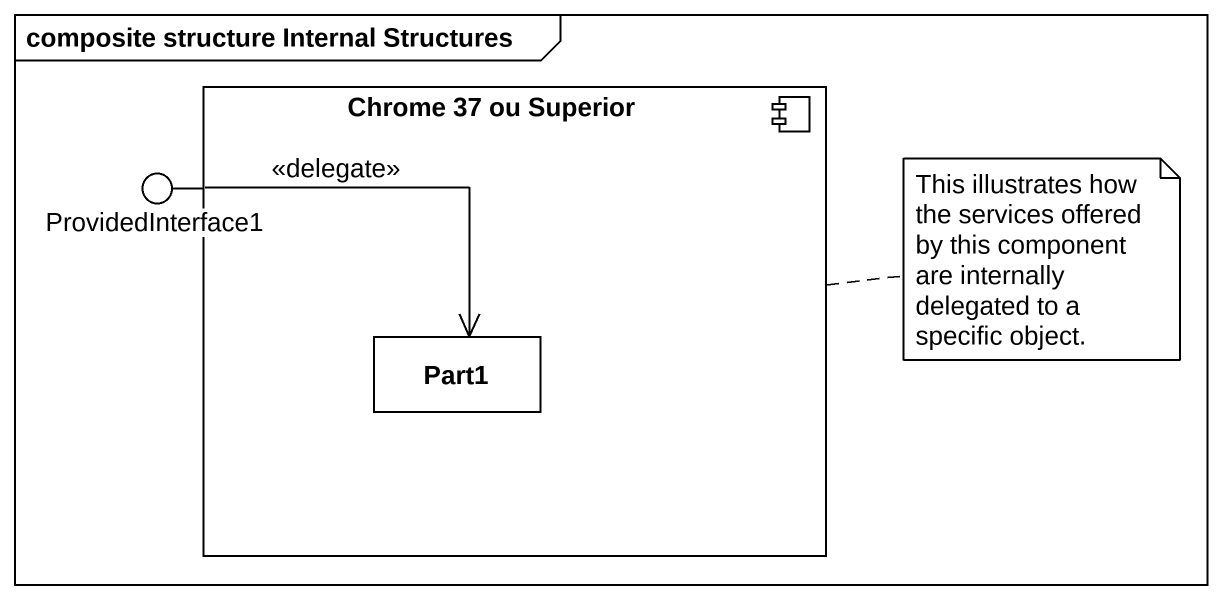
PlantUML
@startuml
mainframe composite structure Internal Structures
component "Chrome 37 ou Superior" as Chrome_37_ou_Superior {
  rectangle Part1
}
() ProvidedInterface1
Chrome_37_ou_Superior -left- ProvidedInterface1
ProvidedInterface1 --> Part1 : <<delegate>>
note right of Chrome_37_ou_Superior : This illustrates how the services offered by this component are internally delegated to a specific object.
@enduml
